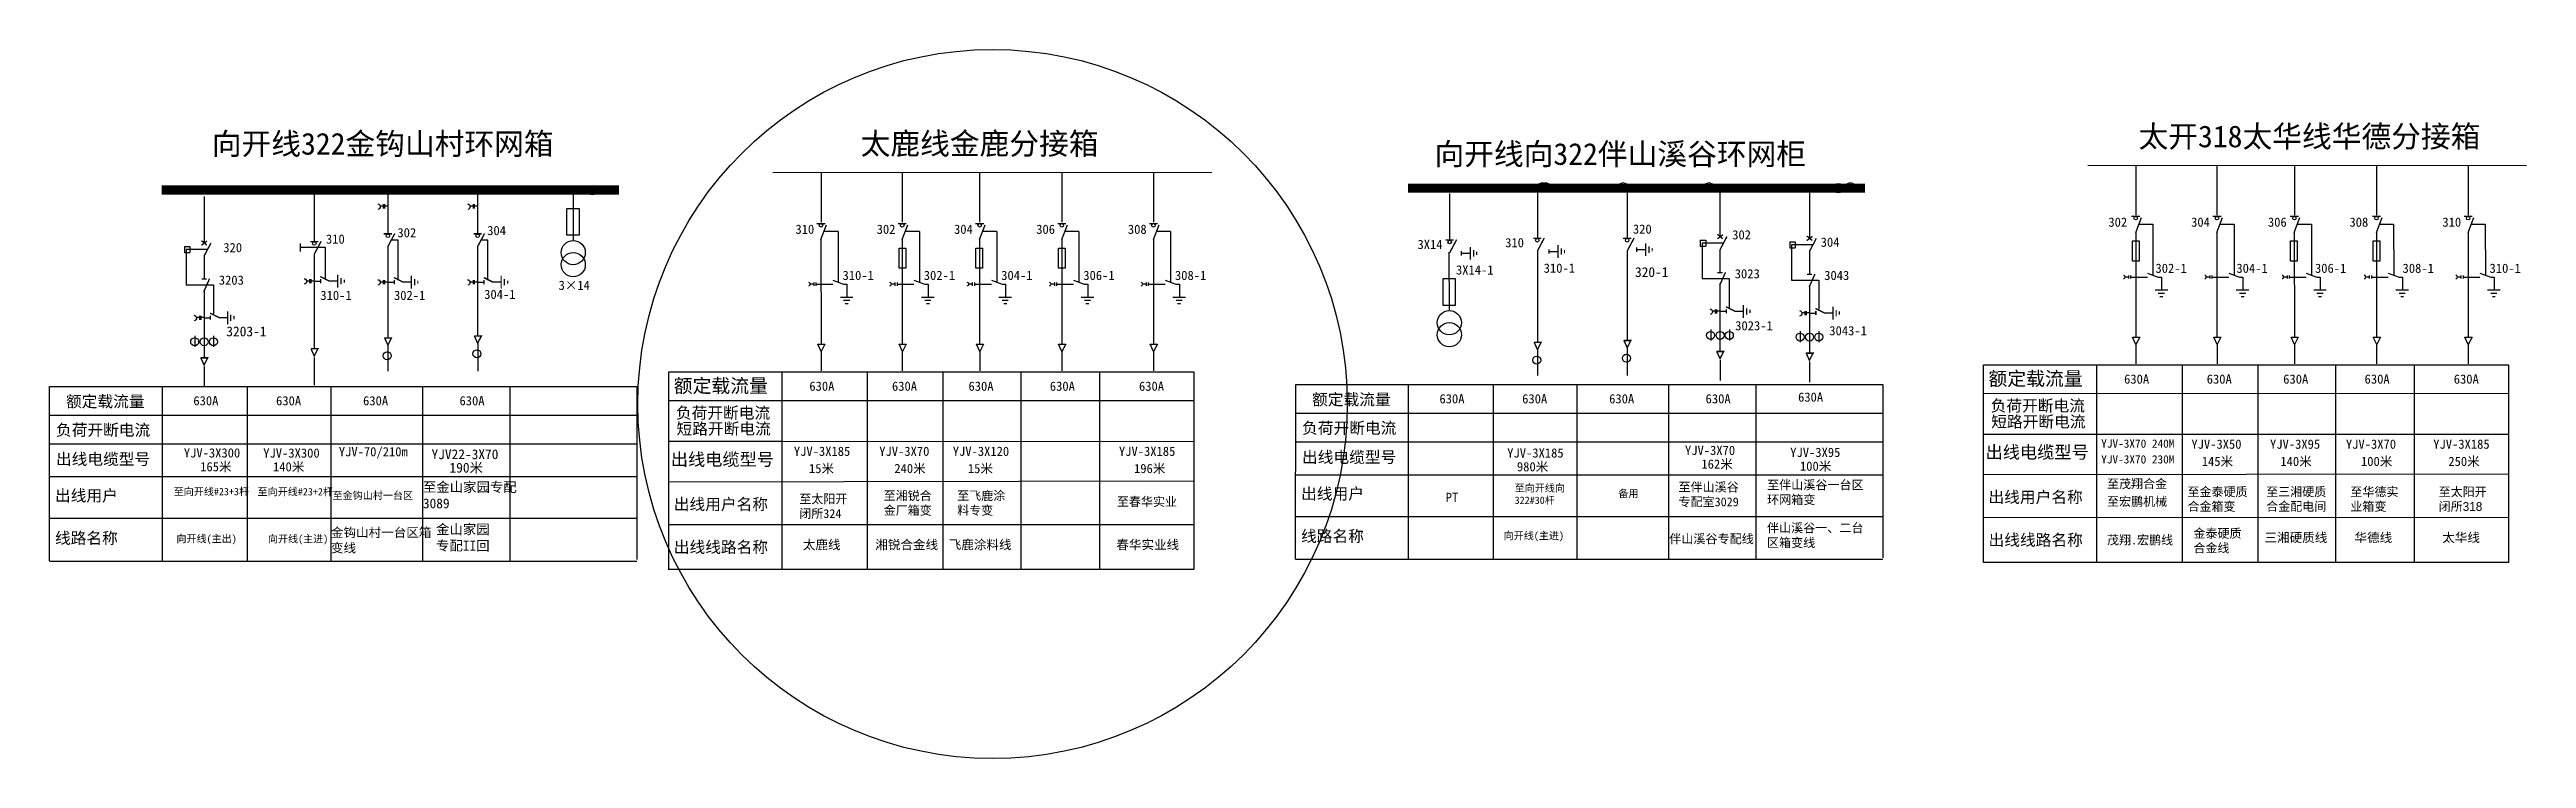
# Model space of a CAD drawing. Extents: x 1304 to 1808, y -269 to -125.
import ezdxf

# ---------------------------------------------------------------- set-up
doc = ezdxf.new("R2010")
doc.units = 0
doc.header["$LTSCALE"] = 0.774411
doc.linetypes.add('ACAD_ISO02W100', pattern=[15, 12, -3])
doc.linetypes.add('CENTER', pattern=[50.8, 31.75, -6.35, 6.35, -6.35])
doc.layers.get('0').update_dxf_attribs({"linetype": 'CONTINUOUS'})
doc.layers.add('2', color=7, linetype='CONTINUOUS')
doc.layers.add('Layer2', color=1, linetype='CONTINUOUS')
doc.styles.add('HZ', font='')
doc.styles.add('hztxt_txtstyle_0.79_0_0', font='', dxfattribs={"height": 0.786403, "bigfont": 'hztxt.shx'})
doc.styles.get("Standard").update_dxf_attribs({"font": '', "height": 2.5})
doc.styles.add('STYLE1', font='txt.shx', dxfattribs={"height": 2.6})
doc.styles.add('字体', font='', dxfattribs={"height": 2.5})
doc.styles.get('HZ').set_extended_font_data('SimSun')
doc.styles.get('hztxt_txtstyle_0.79_0_0').set_extended_font_data('hztxt')
doc.styles.get('Standard').set_extended_font_data('SimSun')
doc.styles.get('字体').set_extended_font_data('KaiTi_GB2312')

# ---------------------------------------------------------------- blocks, each defined once
blk = doc.blocks.new('JD')
for points in [[(-2, 0.2), (-2, -0.2), (2, 0.2), (2, -0.2)], [(1, -1.2), (1, -0.8), (-1, -1.2), (-1, -0.8)], [(-0.5, -1.8), (-0.5, -2.2), (0.5, -1.8), (0.5, -2.2)]]:
    blk.add_trace(points)

msp = doc.modelspace()

# ---------------------------------------------------------------- linework, layer by layer
at = {"linetype": 'Continuous'}
for p, q in [((1451.39, -149.69), (1540.66, -149.77)), ((1718.89, -148.24), (1808.16, -148.32)), ((1461.15, -163.42), (1462.3, -160.39)), ((1477.68, -163.42), (1478.83, -160.39)), ((1493.43, -163.42), (1494.57, -160.39)), ((1510.14, -163.42), (1511.29, -160.39)), ((1528.79, -163.42), (1529.94, -160.39)), ((1728.65, -161.97), (1729.8, -158.94)), ((1729.3, -160.27), (1732.14, -160.27)), ((1732.14, -160.29), (1732.15, -170.63)), ((1745.18, -161.97), (1746.33, -158.94)), ((1745.83, -160.27), (1748.67, -160.27)), ((1748.67, -160.29), (1748.68, -170.63)), ((1760.92, -161.97), (1762.07, -158.94)), ((1761.57, -160.27), (1764.42, -160.27)), ((1764.42, -160.29), (1764.42, -170.63)), ((1777.64, -161.97), (1778.79, -158.94)), ((1778.29, -160.27), (1781.13, -160.27)), ((1781.13, -160.29), (1781.14, -170.63)), ((1796.29, -161.97), (1797.43, -158.94)), ((1796.94, -160.27), (1799.78, -160.27)), ((1799.78, -160.29), (1799.79, -170.63)), ((1461.8, -161.72), (1464.65, -161.72)), ((1464.65, -161.74), (1464.65, -172.08)), ((1478.33, -161.72), (1481.17, -161.72)), ((1481.17, -161.74), (1481.18, -172.08)), ((1494.07, -161.72), (1496.92, -161.72)), ((1496.92, -161.74), (1496.92, -172.08)), ((1510.79, -161.72), (1513.63, -161.72)), ((1513.63, -161.74), (1513.64, -172.08)), ((1529.44, -161.72), (1532.28, -161.72)), ((1532.28, -161.74), (1532.29, -172.08)), ((1731.04, -170.21), (1733.25, -171.04)), ((1733.25, -171.04), (1733.93, -171.04)), ((1747.57, -170.21), (1749.77, -171.04)), ((1749.77, -171.04), (1750.46, -171.04)), ((1763.32, -170.21), (1765.52, -171.04)), ((1765.52, -171.04), (1766.21, -171.04)), ((1780.03, -170.21), (1782.23, -171.04)), ((1782.23, -171.04), (1782.92, -171.04)), ((1798.68, -170.21), (1800.88, -171.04)), ((1800.88, -171.04), (1801.57, -171.04)), ((1463.54, -171.66), (1465.75, -172.49)), ((1465.75, -172.49), (1466.44, -172.49)), ((1480.07, -171.66), (1482.27, -172.49)), ((1482.27, -172.49), (1482.96, -172.49)), ((1495.82, -171.66), (1498.02, -172.49)), ((1498.02, -172.49), (1498.71, -172.49)), ((1512.53, -171.66), (1514.74, -172.49)), ((1514.74, -172.49), (1515.42, -172.49)), ((1531.18, -171.66), (1533.38, -172.49)), ((1533.38, -172.49), (1534.07, -172.49))]:
    msp.add_line(p, q, dxfattribs=at)
for p, q in [((1461.17, -149.88), (1461.17, -159.89)), ((1477.69, -149.88), (1477.69, -159.89)), ((1493.44, -149.88), (1493.44, -159.89)), ((1510.15, -149.88), (1510.15, -159.89)), ((1528.8, -149.88), (1528.8, -159.89)), ((1728.66, -148.43), (1728.66, -158.44)), ((1745.19, -148.43), (1745.19, -158.44)), ((1760.94, -148.43), (1760.94, -158.44)), ((1777.65, -148.43), (1777.65, -158.44)), ((1796.3, -148.43), (1796.3, -158.44)), ((1335.64, -154.64), (1335.64, -164.14)), ((1358.06, -154.27), (1358.06, -163.77)), ((1373.03, -152.79), (1373.03, -162.21)), ((1391.3, -152.79), (1391.3, -162.21)), ((1410.71, -154.29), (1410.71, -163.71)), ((1589.07, -154.05), (1589.07, -163.47)), ((1606.92, -153.69), (1606.92, -163.11)), ((1625.19, -153.69), (1625.19, -163.11)), ((1644.07, -153.35), (1644.07, -162.85)), ((1662.27, -153.69), (1662.27, -163.19)), ((1412, -157.16), (1409.4, -157.16)), ((1409.4, -157.22), (1409.4, -162.47)), ((1412, -162.47), (1412, -157.16)), ((1460.34, -160.1), (1462, -160.1)), ((1476.86, -160.1), (1478.52, -160.1)), ((1492.61, -160.1), (1494.27, -160.1)), ((1509.33, -160.1), (1510.98, -160.1)), ((1527.97, -160.1), (1529.63, -160.1)), ((1727.83, -158.65), (1729.49, -158.65)), ((1744.36, -158.65), (1746.02, -158.65)), ((1760.11, -158.65), (1761.77, -158.65)), ((1776.82, -158.65), (1778.48, -158.65)), ((1795.47, -158.65), (1797.13, -158.65)), ((1331.64, -164.79), (1331.64, -166.04)), ((1331.64, -164.79), (1332.76, -164.79)), ((1331.64, -166.04), (1332.76, -166.04)), ((1332.76, -164.79), (1332.76, -166.04)), ((1373.03, -164.77), (1373.03, -183.33)), ((1391.3, -164.77), (1391.3, -182.89)), ((1409.4, -162.47), (1412, -162.47)), ((1461.15, -163.42), (1461.17, -184.74)), ((1477.68, -163.42), (1477.69, -184.74)), ((1493.43, -163.42), (1493.44, -184.74)), ((1510.14, -163.42), (1510.15, -184.74)), ((1528.79, -163.42), (1528.8, -184.74)), ((1588.92, -165.95), (1588.99, -177.87)), ((1591.49, -166.16), (1593.25, -166.16)), ((1606.92, -165.67), (1606.92, -184.23)), ((1609.33, -165.8), (1611.1, -165.8)), ((1625.19, -165.67), (1625.19, -183.79)), ((1627.16, -165.42), (1628.93, -165.42)), ((1640.07, -163.5), (1640.07, -164.75)), ((1640.07, -163.5), (1641.19, -163.5)), ((1640.07, -164.75), (1641.19, -164.75)), ((1641.19, -163.5), (1641.19, -164.75)), ((1644.07, -165.41), (1644.07, -170.06)), ((1658.27, -163.84), (1658.27, -165.09)), ((1658.27, -163.84), (1659.39, -163.84)), ((1658.27, -165.09), (1659.39, -165.09)), ((1659.39, -163.84), (1659.39, -165.09)), ((1662.27, -165.75), (1662.27, -170.4)), ((1728.65, -161.97), (1728.66, -183.29)), ((1745.18, -161.97), (1745.19, -183.29)), ((1760.92, -161.97), (1760.94, -183.29)), ((1777.64, -161.97), (1777.65, -183.29)), ((1796.29, -161.97), (1796.3, -183.29)), ((1335.64, -166.7), (1335.64, -171.35)), ((1358.06, -166.33), (1358.06, -185.55)), ((1733.93, -171.04), (1733.93, -173.67)), ((1750.46, -171.04), (1750.46, -173.67)), ((1766.21, -171.04), (1766.2, -173.67)), ((1782.92, -171.04), (1782.92, -173.67)), ((1801.57, -171.04), (1801.56, -173.67)), ((1335.64, -173.67), (1335.64, -187.39)), ((1358.06, -171.87), (1359.35, -171.87)), ((1361.05, -171.83), (1362.82, -171.83)), ((1373.03, -172.07), (1374.33, -172.07)), ((1376.03, -172.03), (1377.79, -172.03)), ((1391.3, -172.07), (1392.6, -172.07)), ((1394.3, -172.03), (1396.06, -172.03)), ((1466.44, -172.49), (1466.43, -175.12)), ((1482.96, -172.49), (1482.96, -175.12)), ((1498.71, -172.49), (1498.7, -175.12)), ((1515.42, -172.49), (1515.42, -175.12)), ((1534.07, -172.49), (1534.07, -175.12)), ((1590.26, -171.43), (1587.66, -171.43)), ((1587.66, -171.49), (1587.66, -176.74)), ((1590.26, -176.74), (1590.26, -171.43)), ((1644.07, -172.38), (1644.07, -186.1)), ((1662.27, -172.72), (1662.27, -186.44)), ((1335.64, -179.31), (1336.93, -179.31)), ((1338.63, -179.27), (1340.4, -179.27)), ((1587.66, -176.74), (1590.26, -176.74)), ((1644.07, -178.01), (1645.37, -178.01)), ((1647.06, -177.98), (1648.83, -177.98)), ((1662.27, -178.36), (1663.57, -178.36)), ((1665.26, -178.32), (1667.03, -178.32)), ((1333.77, -182.97), (1333.77, -185.26)), ((1337.58, -182.97), (1337.58, -185.26)), ((1460.49, -184.73), (1461.96, -184.73)), ((1461.19, -186.2), (1460.51, -184.73)), ((1461.96, -184.73), (1461.19, -186.2)), ((1477.02, -184.73), (1478.49, -184.73)), ((1477.72, -186.2), (1477.04, -184.73)), ((1478.49, -184.73), (1477.72, -186.2)), ((1492.76, -184.73), (1494.23, -184.73)), ((1493.46, -186.2), (1492.78, -184.73)), ((1494.23, -184.73), (1493.46, -186.2)), ((1509.48, -184.73), (1510.95, -184.73)), ((1510.18, -186.2), (1509.5, -184.73)), ((1510.95, -184.73), (1510.18, -186.2)), ((1528.13, -184.73), (1529.6, -184.73)), ((1528.83, -186.2), (1528.14, -184.73)), ((1529.6, -184.73), (1528.83, -186.2)), ((1642.2, -181.68), (1642.2, -183.97)), ((1646.01, -181.68), (1646.01, -183.97)), ((1660.4, -182.02), (1660.4, -184.31)), ((1664.21, -182.02), (1664.21, -184.31)), ((1727.99, -183.28), (1729.46, -183.28)), ((1728.69, -184.75), (1728.01, -183.28)), ((1729.46, -183.28), (1728.69, -184.75)), ((1744.52, -183.28), (1745.98, -183.28)), ((1745.22, -184.75), (1744.53, -183.28)), ((1745.98, -183.28), (1745.22, -184.75)), ((1760.26, -183.28), (1761.73, -183.28)), ((1760.96, -184.75), (1760.28, -183.28)), ((1761.73, -183.28), (1760.96, -184.75)), ((1776.98, -183.28), (1778.45, -183.28)), ((1777.68, -184.75), (1776.99, -183.28)), ((1778.45, -183.28), (1777.68, -184.75)), ((1795.63, -183.28), (1797.09, -183.28)), ((1796.32, -184.75), (1795.64, -183.28)), ((1797.09, -183.28), (1796.32, -184.75)), ((1430.19, -230.62), (1430.2, -190.34)), ((1430.2, -190.34), (1537, -190.34)), ((1453.2, -190.53), (1453.2, -230.6)), ((1470.58, -190.53), (1470.58, -230.6)), ((1485.98, -190.53), (1485.98, -230.6)), ((1501.81, -190.53), (1501.81, -230.59)), ((1517.81, -190.34), (1517.81, -230.59)), ((1537, -190.34), (1537, -230.59)), ((1697.69, -229.17), (1697.7, -188.89)), ((1697.7, -188.89), (1804.5, -188.89)), ((1720.69, -189.08), (1720.69, -229.15)), ((1738.08, -189.08), (1738.08, -229.15)), ((1753.47, -189.08), (1753.47, -229.14)), ((1769.3, -189.08), (1769.3, -229.14)), ((1785.31, -188.89), (1785.31, -229.14)), ((1804.5, -188.89), (1804.5, -229.14)), ((1304.2, -228.84), (1304.21, -193.32)), ((1304.21, -193.32), (1423.68, -193.32)), ((1327.09, -193.32), (1327.09, -228.92)), ((1361.43, -193.32), (1361.43, -228.92)), ((1380.05, -193.32), (1380.05, -228.92)), ((1397.86, -193.32), (1397.86, -228.92)), ((1423.68, -193.32), (1423.68, -228.57)), ((1430.22, -196.2), (1537, -196.15)), ((1557.73, -228.45), (1557.74, -192.92)), ((1557.74, -192.92), (1677.21, -192.92)), ((1580.62, -192.92), (1580.62, -228.52)), ((1614.96, -192.92), (1614.96, -228.52)), ((1633.58, -192.92), (1633.58, -228.52)), ((1651.39, -192.92), (1651.39, -228.52)), ((1677.21, -192.92), (1677.21, -228.17)), ((1697.72, -194.75), (1804.5, -194.7)), ((1304.21, -199.16), (1423.58, -199.16)), ((1557.74, -198.76), (1677.11, -198.76)), ((1304.21, -204.97), (1423.58, -204.97)), ((1430.26, -204.45), (1453.29, -204.45)), ((1453.37, -204.45), (1537, -204.49)), ((1557.74, -204.57), (1677.11, -204.57)), ((1697.76, -203), (1720.79, -203)), ((1720.87, -203), (1804.5, -203.04)), ((1804.5, -211.16), (1697.72, -211.31)), ((1537, -212.61), (1430.22, -212.76)), ((1537, -221.47), (1430.19, -221.45)), ((1804.5, -220.02), (1697.69, -220)), ((1537, -230.59), (1430.2, -230.6)), ((1804.5, -229.14), (1697.7, -229.15))]:
    msp.add_line(p, q)
at = {"linetype": 'ACAD_ISO02W100'}
for p, q in [((1336.2, -165.45), (1331.99, -165.45)), ((1331.99, -165.45), (1331.99, -172.6)), ((1644.63, -164.15), (1640.42, -164.15)), ((1640.42, -164.15), (1640.42, -171.31)), ((1662.83, -164.49), (1658.62, -164.49)), ((1658.62, -164.49), (1658.62, -171.65)), ((1640.42, -171.31), (1645.97, -171.31)), ((1645.97, -171.31), (1645.97, -177.21)), ((1331.99, -172.6), (1337.54, -172.6)), ((1337.54, -172.6), (1337.54, -178.5)), ((1658.62, -171.65), (1664.17, -171.65)), ((1664.17, -171.65), (1664.17, -177.55))]:
    msp.add_line(p, q, dxfattribs=at)
at = {"color": 0, "linetype": 'Continuous'}
for p, q in [((1727.18, -171.03), (1726.49, -171.03)), ((1727.18, -170.71), (1727.18, -171.35)), ((1727.62, -170.71), (1727.62, -171.35)), ((1727.64, -171.04), (1731.04, -171.04)), ((1743.7, -171.03), (1743.02, -171.03)), ((1743.71, -170.71), (1743.71, -171.35)), ((1744.15, -170.71), (1744.15, -171.35)), ((1744.17, -171.04), (1747.57, -171.04)), ((1759.45, -171.03), (1758.76, -171.03)), ((1759.45, -170.71), (1759.45, -171.35)), ((1759.9, -170.71), (1759.9, -171.35)), ((1759.92, -171.04), (1763.32, -171.04)), ((1776.17, -171.03), (1775.48, -171.03)), ((1776.17, -170.71), (1776.17, -171.35)), ((1776.61, -170.71), (1776.61, -171.35)), ((1776.63, -171.04), (1780.03, -171.04)), ((1794.81, -171.03), (1794.12, -171.03)), ((1794.82, -170.71), (1794.82, -171.35)), ((1795.26, -170.71), (1795.26, -171.35)), ((1795.28, -171.04), (1798.68, -171.04)), ((1459.68, -172.48), (1458.99, -172.48)), ((1459.68, -172.16), (1459.68, -172.81)), ((1460.12, -172.16), (1460.12, -172.81)), ((1460.15, -172.49), (1463.54, -172.49)), ((1476.21, -172.48), (1475.52, -172.48)), ((1476.21, -172.16), (1476.21, -172.81)), ((1476.65, -172.16), (1476.65, -172.81)), ((1476.67, -172.49), (1480.07, -172.49)), ((1491.95, -172.48), (1491.26, -172.48)), ((1491.95, -172.16), (1491.95, -172.81)), ((1492.4, -172.16), (1492.4, -172.81)), ((1492.42, -172.49), (1495.82, -172.49)), ((1508.67, -172.48), (1507.98, -172.48)), ((1508.67, -172.16), (1508.67, -172.81)), ((1509.11, -172.16), (1509.11, -172.81)), ((1509.14, -172.49), (1512.53, -172.49)), ((1527.32, -172.48), (1526.63, -172.48)), ((1527.32, -172.16), (1527.32, -172.81)), ((1527.76, -172.16), (1527.76, -172.81)), ((1527.78, -172.49), (1531.18, -172.49))]:
    msp.add_line(p, q, dxfattribs=at)
at = {"linetype": 'CENTER'}
for p, q in [((1373.04, -184.94), (1373.04, -190.17)), ((1391.31, -184.5), (1391.31, -190.17)), ((1461.17, -186.11), (1461.17, -190.14)), ((1477.7, -186.11), (1477.7, -190.14)), ((1493.45, -186.11), (1493.45, -190.14)), ((1510.16, -186.11), (1510.16, -190.14)), ((1528.81, -186.11), (1528.81, -190.14)), ((1606.93, -185.84), (1606.93, -191.07)), ((1625.2, -185.4), (1625.2, -191.07)), ((1728.67, -184.66), (1728.67, -188.69)), ((1745.2, -184.66), (1745.2, -188.69)), ((1760.94, -184.66), (1760.94, -188.69)), ((1777.66, -184.66), (1777.66, -188.69)), ((1796.31, -184.66), (1796.31, -188.69)), ((1335.64, -189.24), (1335.64, -193.41)), ((1358.06, -187.4), (1358.06, -193.05)), ((1644.08, -187.94), (1644.08, -192.12)), ((1662.27, -188.29), (1662.27, -192.46))]:
    msp.add_line(p, q, dxfattribs=at)
at = {"color": 0}
for p, q in [((1344.39, -193.32), (1344.39, -228.92)), ((1597.92, -192.92), (1597.92, -228.52)), ((1557.73, -211.27), (1677.11, -211.27)), ((1304.2, -211.66), (1423.58, -211.66)), ((1423.68, -220.21), (1304.2, -220.21)), ((1677.21, -219.82), (1557.73, -219.82)), ((1423.68, -228.92), (1304.2, -228.92)), ((1677.21, -228.52), (1557.73, -228.52))]:
    msp.add_line(p, q, dxfattribs=at)
for points, const_width in [([(1327.04, -153.33), (1420.06, -153.33)], 1.88), ([(1580.57, -152.93), (1673.59, -152.93)], 1.88), ([(1335.1, -164.56), (1336.24, -163.7)], 0.281), ([(1335.11, -163.62), (1336.21, -164.54)], 0.281), ([(1335.64, -166.77), (1337.04, -164.11)], 0.281), ([(1357.23, -163.81), (1358.89, -163.81)], 0.281), ([(1358.06, -166.4), (1359.46, -163.74)], 0.281), ([(1372.2, -162.24), (1373.86, -162.24)], 0.281), ([(1373.03, -164.84), (1374.44, -162.17)], 0.281), ([(1390.48, -162.24), (1392.13, -162.24)], 0.281), ([(1391.3, -164.84), (1392.71, -162.17)], 0.281), ([(1588.25, -163.5), (1589.9, -163.5)], 0.281), ([(1589.07, -166.1), (1590.48, -163.43)], 0.281), ([(1606.09, -163.14), (1607.75, -163.14)], 0.281), ([(1606.92, -165.74), (1608.33, -163.07)], 0.281), ([(1624.36, -163.14), (1626.02, -163.14)], 0.281), ([(1625.19, -165.74), (1626.6, -163.07)], 0.281), ([(1643.53, -163.27), (1644.68, -162.41)], 0.281), ([(1643.54, -162.33), (1644.65, -163.25)], 0.281), ([(1644.07, -165.48), (1645.47, -162.81)], 0.281), ([(1661.73, -163.61), (1662.88, -162.75)], 0.281), ([(1661.74, -162.67), (1662.84, -163.59)], 0.281), ([(1662.27, -165.82), (1663.67, -163.15)], 0.281), ([(1335.13, -171.42), (1336.17, -171.42)], 0.281), ([(1335.58, -174.02), (1336.76, -171.36)], 0.281), ([(1359.28, -170.93), (1361.16, -171.87)], 0.281), ([(1359.35, -171.43), (1359.35, -172.3)], 0.281), ([(1374.26, -171.13), (1376.13, -172.07)], 0.281), ([(1392.53, -171.13), (1394.41, -172.07)], 0.281), ([(1643.56, -170.13), (1644.61, -170.13)], 0.281), ([(1644.01, -172.72), (1645.19, -170.07)], 0.281), ([(1661.76, -170.47), (1662.8, -170.47)], 0.281), ([(1662.21, -173.06), (1663.39, -170.41)], 0.281), ([(1374.33, -171.64), (1374.33, -172.5)], 0.281), ([(1392.6, -171.64), (1392.6, -172.5)], 0.281), ([(1336.86, -178.37), (1338.74, -179.31)], 0.281), ([(1336.93, -178.87), (1336.93, -179.74)], 0.281), ([(1645.29, -177.08), (1647.17, -178.01)], 0.281), ([(1645.37, -177.58), (1645.37, -178.45)], 0.281), ([(1663.49, -177.42), (1665.37, -178.36)], 0.281), ([(1663.57, -177.92), (1663.57, -178.79)], 0.281), ([(1357.37, -185.64), (1358.8, -185.64), (1358.06, -187.09), (1357.38, -185.61)], 0.281), ([(1372.34, -183.44), (1373.77, -183.44), (1373.04, -184.89), (1372.36, -183.41)], 0.281), ([(1390.61, -183.05), (1392.05, -183.05), (1391.31, -184.5), (1390.63, -183.03)], 0.281), ([(1606.23, -184.34), (1607.66, -184.34), (1606.93, -185.79), (1606.25, -184.31)], 0.281), ([(1624.5, -183.95), (1625.93, -183.95), (1625.2, -185.4), (1624.52, -183.93)], 0.281), ([(1643.38, -186.19), (1644.81, -186.19), (1644.08, -187.64), (1643.39, -186.16)], 0.281), ([(1661.58, -186.53), (1663.01, -186.53), (1662.27, -187.98), (1661.59, -186.5)], 0.281), ([(1334.95, -187.48), (1336.38, -187.48), (1335.64, -188.93), (1334.96, -187.45)], 0.281)]:
    msp.add_lwpolyline(points, dxfattribs=dict(const_width=const_width))
for points in [[(1370.99, -156.13, -0.877934), (1371.01, -157.27)], [(1389.26, -156.13, -0.877934), (1389.28, -157.27)], [(1356.01, -171.37, -0.877934), (1356.04, -172.51)], [(1370.99, -171.57, -0.877934), (1371.01, -172.71)], [(1389.26, -171.57, -0.877934), (1389.28, -172.71)], [(1333.59, -178.81, -0.877934), (1333.62, -179.95)], [(1642.03, -177.52, -0.877934), (1642.05, -178.66)], [(1660.22, -177.86, -0.877934), (1660.25, -179)]]:
    msp.add_lwpolyline(points, format="xyb")
for points in [[(1372.09, -156.22), (1372.09, -157.07)], [(1372.35, -156.22), (1372.35, -157.07)], [(1390.36, -156.22), (1390.36, -157.07)], [(1390.62, -156.22), (1390.62, -157.07)], [(1372.09, -156.61), (1371.5, -156.61)], [(1373.03, -156.61), (1372.35, -156.61)], [(1390.36, -156.61), (1389.77, -156.61)], [(1391.3, -156.61), (1390.62, -156.61)], [(1355.22, -164.23), (1355.22, -165.8)], [(1591.44, -165.76), (1591.44, -166.62)], [(1609.28, -165.4), (1609.28, -166.26)], [(1627.11, -165.02), (1627.11, -165.87)], [(1357.11, -171.85), (1356.52, -171.85)], [(1357.11, -171.46), (1357.11, -172.31)], [(1357.37, -171.46), (1357.37, -172.31)], [(1358.05, -171.85), (1357.37, -171.85)], [(1372.09, -172.05), (1371.5, -172.05)], [(1372.09, -171.66), (1372.09, -172.51)], [(1372.35, -171.66), (1372.35, -172.51)], [(1373.03, -172.05), (1372.35, -172.05)], [(1390.36, -172.05), (1389.77, -172.05)], [(1390.36, -171.66), (1390.36, -172.51)], [(1390.62, -171.66), (1390.62, -172.51)], [(1391.3, -172.05), (1390.62, -172.05)], [(1334.69, -179.29), (1334.1, -179.29)], [(1334.69, -178.9), (1334.69, -179.75)], [(1334.95, -178.9), (1334.95, -179.75)], [(1335.63, -179.29), (1334.95, -179.29)], [(1643.12, -178), (1642.53, -178)], [(1643.12, -177.61), (1643.12, -178.46)], [(1643.39, -177.61), (1643.39, -178.46)], [(1644.07, -178), (1643.39, -178)], [(1661.32, -178.34), (1660.73, -178.34)], [(1661.32, -177.95), (1661.32, -178.8)], [(1661.58, -177.95), (1661.58, -178.8)], [(1662.26, -178.34), (1661.58, -178.34)]]:
    msp.add_lwpolyline(points)
at = {"linetype": 'ACAD_ISO02W100'}
for points in [[(1360.36, -171.43), (1360.36, -165.02), (1355.22, -165.02)], [(1375.12, -171.65), (1375.12, -163.54), (1373.72, -163.54)], [(1393.39, -171.65), (1393.39, -163.54), (1391.99, -163.54)]]:
    msp.add_lwpolyline(points, dxfattribs=at)
at = {"color": 0, "linetype": 'Continuous'}
for points in [[(1477.04, -165.13), (1478.4, -165.13), (1478.4, -169.24), (1477.04, -169.24)], [(1492.67, -165.13), (1494.03, -165.13), (1494.03, -169.24), (1492.67, -169.24)], [(1509.5, -165.13), (1510.85, -165.13), (1510.85, -169.24), (1509.5, -169.24)], [(1728, -163.68), (1729.35, -163.68), (1729.35, -167.79), (1728, -167.79)], [(1760.17, -163.68), (1761.52, -163.68), (1761.52, -167.79), (1760.17, -167.79)], [(1777, -163.68), (1778.35, -163.68), (1778.35, -167.79), (1777, -167.79)]]:
    msp.add_lwpolyline(points, close=True, dxfattribs=at)
at = {"color": 1, "linetype": 'Continuous'}
msp.add_circle((1496.07, -196.88), 72.17, dxfattribs=at)
for centre, radius in [((1414.6, -153.35), 0.933), ((1607.94, -152.75), 0.933), ((1608.59, -152.75), 0.933), ((1624.37, -152.75), 0.933), ((1641.81, -152.75), 0.933), ((1668.13, -152.95), 0.933), ((1670.61, -152.75), 0.933), ((1461.17, -160.49), 0.36), ((1477.69, -160.49), 0.36), ((1493.44, -160.49), 0.36), ((1510.15, -160.49), 0.36), ((1528.8, -160.49), 0.36), ((1728.66, -159.04), 0.36), ((1745.19, -159.04), 0.36), ((1760.94, -159.04), 0.36), ((1777.65, -159.04), 0.36), ((1796.3, -159.04), 0.36), ((1358.06, -164.21), 0.36), ((1373.03, -162.64), 0.36), ((1391.3, -162.64), 0.36), ((1589.07, -163.9), 0.36), ((1606.92, -163.54), 0.36), ((1625.19, -163.54), 0.36), ((1333.73, -184.22), 0.812), ((1335.66, -184.22), 0.812), ((1337.54, -184.22), 0.812), ((1372.9, -187.05), 0.812), ((1391.15, -186.66), 0.812), ((1642.16, -182.92), 0.812), ((1644.09, -182.92), 0.812), ((1645.97, -182.92), 0.812), ((1660.36, -183.26), 0.812), ((1662.29, -183.26), 0.812), ((1664.17, -183.26), 0.812), ((1606.79, -187.95), 0.812), ((1625.04, -187.56), 0.812)]:
    msp.add_circle(centre, radius)
at = {"color": 0, "linetype": 'Continuous'}
for centre in [(1726.16, -171.03), (1742.69, -171.03), (1758.43, -171.03), (1775.15, -171.03), (1793.8, -171.03), (1458.66, -172.48), (1475.19, -172.48), (1490.94, -172.48), (1507.65, -172.48), (1526.3, -172.48)]:
    msp.add_arc(centre, 0.325, 268.8681, 90.9872, dxfattribs=at)
for points in [[(1465.07, -175.01), (1465.07, -175.27), (1467.69, -175.01), (1467.69, -175.27)], [(1467.04, -175.93), (1467.04, -175.67), (1465.72, -175.93), (1465.72, -175.67)], [(1466.05, -176.32), (1466.05, -176.59), (1466.71, -176.32), (1466.71, -176.59)], [(1481.59, -175.01), (1481.59, -175.27), (1484.22, -175.01), (1484.22, -175.27)], [(1483.56, -175.93), (1483.56, -175.67), (1482.25, -175.93), (1482.25, -175.67)], [(1482.58, -176.32), (1482.58, -176.59), (1483.24, -176.32), (1483.24, -176.59)], [(1497.34, -175.01), (1497.34, -175.27), (1499.96, -175.01), (1499.96, -175.27)], [(1499.31, -175.93), (1499.31, -175.67), (1498, -175.93), (1498, -175.67)], [(1498.32, -176.32), (1498.32, -176.59), (1498.98, -176.32), (1498.98, -176.59)], [(1514.06, -175.01), (1514.06, -175.27), (1516.68, -175.01), (1516.68, -175.27)], [(1516.02, -175.93), (1516.02, -175.67), (1514.71, -175.93), (1514.71, -175.67)], [(1515.04, -176.32), (1515.04, -176.59), (1515.7, -176.32), (1515.7, -176.59)], [(1532.7, -175.01), (1532.7, -175.27), (1535.33, -175.01), (1535.33, -175.27)], [(1534.67, -175.93), (1534.67, -175.67), (1533.36, -175.93), (1533.36, -175.67)], [(1533.69, -176.32), (1533.69, -176.59), (1534.34, -176.32), (1534.34, -176.59)], [(1732.56, -173.56), (1732.56, -173.82), (1735.19, -173.56), (1735.19, -173.82)], [(1734.53, -174.48), (1734.53, -174.22), (1733.22, -174.48), (1733.22, -174.22)], [(1733.55, -174.87), (1733.55, -175.14), (1734.21, -174.87), (1734.21, -175.14)], [(1749.09, -173.56), (1749.09, -173.82), (1751.72, -173.56), (1751.72, -173.82)], [(1751.06, -174.48), (1751.06, -174.22), (1749.75, -174.48), (1749.75, -174.22)], [(1750.08, -174.87), (1750.08, -175.14), (1750.73, -174.87), (1750.73, -175.14)], [(1764.84, -173.56), (1764.84, -173.82), (1767.46, -173.56), (1767.46, -173.82)], [(1766.81, -174.48), (1766.81, -174.22), (1765.49, -174.48), (1765.49, -174.22)], [(1765.82, -174.87), (1765.82, -175.14), (1766.48, -174.87), (1766.48, -175.14)], [(1781.55, -173.56), (1781.55, -173.82), (1784.18, -173.56), (1784.18, -173.82)], [(1783.52, -174.48), (1783.52, -174.22), (1782.21, -174.48), (1782.21, -174.22)], [(1782.54, -174.87), (1782.54, -175.14), (1783.19, -174.87), (1783.19, -175.14)], [(1800.2, -173.56), (1800.2, -173.82), (1802.83, -173.56), (1802.83, -173.82)], [(1802.17, -174.48), (1802.17, -174.22), (1800.86, -174.48), (1800.86, -174.22)], [(1801.19, -174.87), (1801.19, -175.14), (1801.84, -174.87), (1801.84, -175.14)]]:
    msp.add_trace(points)
at = {"layer": '2', "color": 3}
for centre in [(1410.75, -166.06), (1410.75, -168.51), (1589.01, -180.33), (1589.01, -182.78)]:
    msp.add_circle(centre, 2.46, dxfattribs=at)

# ---------------------------------------------------------------- block references
at = {"xscale": 0.65625, "yscale": 0.65625, "zscale": 0.65625, "rotation": 90}
for p in [(1593.28, -166.21), (1611.12, -165.85), (1628.96, -165.47), (1362.84, -171.88), (1377.82, -172.08), (1396.09, -172.08), (1340.42, -179.32), (1648.85, -178.03), (1667.05, -178.37)]:
    msp.add_blockref('JD', p, dxfattribs=at)

# ---------------------------------------------------------------- texts
for s, height, p in [('302', 1.875, (1374.98, -162.94)), ('304', 1.875, (1393.24, -162.5)), ('310', 1.875, (1455.96, -162.24)), ('302', 1.875, (1472.49, -162.24)), ('304', 1.875, (1488.23, -162.24)), ('306', 1.875, (1504.95, -162.24)), ('308', 1.875, (1523.6, -162.24)), ('320', 1.875, (1626.35, -162.21)), ('302', 1.875, (1723.09, -160.79)), ('304', 1.875, (1739.92, -160.79)), ('306', 1.875, (1755.55, -160.79)), ('308', 1.875, (1772.14, -160.79)), ('310', 1.875, (1791.05, -160.79)), ('320', 1.875, (1339.55, -165.97)), ('310', 1.875, (1360.44, -164.24)), ('3X14', 1.875, (1582.52, -165.33)), ('310', 1.875, (1600.36, -164.97)), ('302', 1.875, (1646.55, -163.37)), ('304', 1.875, (1664.56, -164.87)), ('3203', 1.875, (1338.64, -172.59)), ('310-1', 1.875, (1465.54, -171.63)), ('302-1', 1.875, (1482.07, -171.63)), ('304-1', 1.875, (1497.82, -171.63)), ('306-1', 1.875, (1514.53, -171.63)), ('308-1', 1.875, (1533.18, -171.63)), ('3X14-1', 1.875, (1590.35, -170.52)), ('310-1', 1.875, (1608.2, -170.16)), ('320-1', 2, (1626.78, -171.03)), ('3023', 1.875, (1647.07, -171.3)), ('3043', 1.875, (1665.27, -171.64)), ('302-1', 1.875, (1732.67, -170.18)), ('304-1', 1.875, (1749.14, -170.18)), ('306-1', 1.875, (1765.13, -170.18)), ('308-1', 1.875, (1782.94, -170.18)), ('310-1', 1.875, (1800.64, -170.18)), ('310-1', 1.875, (1359.3, -175.69)), ('302-1', 1.875, (1374.28, -175.69)), ('304-1', 1.875, (1392.63, -175.49)), ('3×14', 1.875, (1407.77, -173.64)), ('3203-1', 2, (1340.17, -183.1)), ('3023-1', 1.875, (1647.16, -181.88)), ('3043-1', 1.875, (1666.31, -182.89)), ('630A', 1.875, (1726.29, -192.74)), ('630A', 1.875, (1743.1, -192.74)), ('630A', 1.875, (1758.66, -192.74)), ('630A', 1.875, (1775.22, -192.74)), ('630A', 1.875, (1793.36, -192.74)), ('630A', 1.875, (1333.46, -197.15)), ('630A', 1.875, (1350.29, -197.15)), ('630A', 1.875, (1367.99, -197.15)), ('630A', 1.875, (1387.61, -197.15)), ('630A', 1.875, (1458.79, -194.19)), ('630A', 1.875, (1475.6, -194.19)), ('630A', 1.875, (1491.17, -194.19)), ('630A', 1.875, (1507.72, -194.19)), ('630A', 1.875, (1525.86, -194.19)), ('630A', 1.875, (1586.99, -196.75)), ('630A', 1.875, (1603.82, -196.75)), ('630A', 1.875, (1621.52, -196.75)), ('630A', 1.875, (1641.14, -196.75)), ('630A', 1.875, (1659.96, -196.41)), ('YJV-3X300', 1.875, (1331.52, -207.77)), ('YJV-3X300', 1.875, (1347.68, -207.8)), ('YJV22-3X70', 2, (1381.92, -208.11)), ('YJV-3X185', 1.875, (1455.64, -207.44)), ('YJV-3X70', 1.875, (1473.01, -207.44)), ('YJV-3X120', 1.875, (1487.97, -207.44)), ('YJV-3X185', 1.875, (1521.78, -207.44)), ('YJV-3X185', 1.875, (1600.78, -207.78)), ('YJV-3X70', 1.875, (1636.95, -207.25)), ('YJV-3X95', 1.875, (1658.36, -207.66)), ('YJV-3X70 240M', 1.685, (1721.63, -205.78)), ('YJV-3X50', 1.875, (1739.98, -205.99)), ('YJV-3X95', 1.875, (1755.98, -205.99)), ('YJV-3X70', 1.875, (1771.42, -205.99)), ('YJV-3X185', 1.875, (1789.19, -205.99)), ('165米', 1.875, (1334.85, -210.58)), ('140米', 1.875, (1349.66, -210.6)), ('190米', 2, (1385.58, -210.84)), ('15米', 1.875, (1458.71, -210.95)), ('240米', 1.875, (1476.08, -210.95)), ('15米', 1.875, (1491.04, -210.95)), ('196米', 1.875, (1524.85, -210.95)), ('980米', 1.875, (1602.75, -210.58)), ('162米', 1.875, (1640.29, -210.05)), ('100米', 1.875, (1660.34, -210.47)), ('YJV-3X70 230M', 1.685, (1721.63, -208.99)), ('145米', 1.875, (1742.09, -209.5)), ('140米', 1.875, (1758.09, -209.5)), ('100米', 1.875, (1774.49, -209.5)), ('250米', 1.875, (1792.26, -209.5)), ('湘锐合金线', 1.875, (1472.2, -226.45)), ('飞鹿涂料线', 1.875, (1487.15, -226.45)), ('春华实业线', 1.875, (1521.25, -226.45)), ('三湘硬质线', 1.875, (1754.85, -225)), ('华德线', 1.875, (1773.17, -225)), ('太华线', 1.875, (1791.02, -225))]:
    msp.add_text(s, height=height).set_placement(p)
at = {"style": 'HZ'}
for s, height, p in [('额定载流量', 2.812, (1431.2, -194.57)), ('额定载流量', 2.812, (1698.69, -193.12)), ('额定载流量', 2.344, (1307.55, -197.53)), ('额定载流量', 2.344, (1561.08, -197.13)), ('负荷开断电流', 2.344, (1699.14, -198.4)), ('负荷开断电流', 2.344, (1305.51, -203.33)), ('负荷开断电流', 2.344, (1431.64, -199.85)), ('短路开断电流', 2.344, (1431.76, -203.09)), ('负荷开断电流', 2.344, (1559.04, -202.93)), ('短路开断电流', 2.344, (1699.26, -201.64)), ('出线电缆型号', 2.344, (1305.5, -209.26)), ('出线电缆型号', 2.564, (1430.61, -209.43)), ('出线电缆型号', 2.344, (1559.03, -208.86)), ('出线电缆型号', 2.564, (1698.11, -207.97)), ('出线用户', 2.344, (1305.31, -216.69)), ('出线用户名称', 2.344, (1431.2, -218.45)), ('出线用户', 2.344, (1558.84, -216.3)), ('出线用户名称', 2.344, (1698.69, -217)), ('线路名称', 2.344, (1305.3, -225.34)), ('出线线路名称', 2.344, (1431.21, -227.18)), ('线路名称', 2.344, (1558.83, -224.95)), ('出线线路名称', 2.344, (1698.71, -225.73))]:
    msp.add_text(s, height=height, dxfattribs=at).set_placement(p)
at = {"color": 0}
msp.add_text('YJV-70/210m', height=1.875, dxfattribs=at).set_placement((1363.06, -207.53))
at = {"color": 1}
msp.add_text('太鹿线', height=1.875, dxfattribs=at).set_placement((1457.47, -226.45))
at = {"color": 1, "linetype": 'Continuous', "attachment_point": 1, "style": 'STYLE1'}
for s, insert, char_height, width in [('{\\fSimSun|b0|i0|c134|p2;太鹿线金鹿分接箱}', (1469.22, -141.65), 4.4361, 65.3817), ('{\\fSimSun|b0|i0|c134|p2;\\C7;太开318太华线华德分接箱}', (1729.22, -140.18), 4.4361, 80.7302), ('{\\fKaiTi_GB2312|b0|i0|c134|p49;\\C7;至太阳开闭所324}', (1456.75, -215.31), 1.7911, 10.5421), ('{\\fKaiTi_GB2312|b0|i0|c134|p49;\\C7;至湘锐合金厂箱变}', (1473.92, -214.66), 1.7911, 10.5421), ('{\\f\uffbfﾬￌﾣﾤ_GB2312|b0|i0|c134|p49;\\C7;至飞鹿涂料专变}', (1488.87, -214.66), 1.7911, 10.5421), ('{\\f\uffbfﾬￌﾣﾤ_GB2312|b0|i0|c134|p49;\\C7;至春华实业}', (1521.37, -215.88), 1.7911, 16.6439), ('{\\fKaiTi_GB2312|b0|i0|c134|p49;\\C7;至茂翔合金}', (1722.83, -212.23), 1.7911, 14.0561), ('{\\fKaiTi_GB2312|b0|i0|c134|p49;\\C7;至宏鹏机械}', (1722.83, -215.84), 1.7911, 14.0561), ('{\\fKaiTi_GB2312|b0|i0|c134|p49;\\C7;至金泰硬质合金箱变}', (1739.19, -213.86), 1.7911, 14.0561), ('{\\f\uffbfﾬￌﾣﾤ_GB2312|b0|i0|c134|p49;\\C7;至三湘硬质合金配电间}', (1755.2, -213.86), 1.7911, 14.0561), ('{\\f\uffbfﾬￌﾣﾤ_GB2312|b0|i0|c134|p49;\\C7;至华德实业箱变}', (1772.34, -213.86), 1.7911, 10.5421), ('{\\f\uffbfﾬￌﾣﾤ_GB2312|b0|i0|c134|p49;\\C7;至太阳开闭所318}', (1790.29, -213.86), 1.7911, 10.5421), ('{\\fKaiTi_GB2312|b0|i0|c134|p49;\\C7;茂翔.宏鹏线}', (1722.83, -223.68), 1.7911, 14.0561), ('{\\fKaiTi_GB2312|b0|i0|c134|p49;\\C7;金泰硬质合金线}', (1740.4, -222.33), 1.7911, 11.0737)]:
    msp.add_mtext(s, dxfattribs=dict(at, insert=insert, char_height=char_height, width=width))
at = {"color": 0, "width": 20.8045, "attachment_point": 1}
for s, insert, char_height in [('至金钩山村一台区', (1361.79, -214.75), 1.5), ('PT', (1588.27, -214.96), 1.875), ('{\\fFangSong_GB2312|b0|i0|c134|p49;金钩山村一台区箱变线}', (1361.45, -222.1), 1.875)]:
    msp.add_mtext(s, dxfattribs=dict(at, insert=insert, char_height=char_height))
at = {"layer": '2', "color": 7, "char_height": 4.4361, "width": 83.0504, "attachment_point": 1, "style": '字体'}
for s, insert in [('{\\fSimSun|b0|i0|c134|p2;向开线}322{\\fSimSun|b0|i0|c134|p2;金钩山村环网箱}', (1337.21, -141.68)), ('{\\fSimSun|b0|i0|c134|p2;向开线向}322{\\fSimSun|b0|i0|c134|p2;伴山溪谷环网柜}', (1585.97, -143.76))]:
    msp.add_mtext(s, dxfattribs=dict(at, insert=insert))
at = {"layer": '2', "color": 3, "char_height": 1.3641, "attachment_point": 1, "style": 'HZ'}
for s, insert, width in [('{\\H1.1x;\\C256;至向开线\\fFangSong_GB2312|b0|i0|c134|p49;#23+3\\fSimSun|b0|i0|c134|p2;杆}', (1329.46, -213.96), 15.5868), ('{\\fFangSong_GB2312|b0|i0|c134|p49;\\H1.1x;\\C256;至向开线#23+2杆}', (1346.53, -213.99), 16.1408), ('{\\H1.1x;\\C256;至向开线向322#30杆}', (1602.29, -213.23), 13.9861), ('{\\H1.1x;\\C256;备用}', (1623.4, -214.36), 16.1408), ('{\\H1.1x;\\C256;向开线(主出)}', (1330.02, -223.55), 13.9861), ('{\\H1.1x;\\C256;向开线(主进)}', (1348.63, -223.58), 13.9861), ('{\\H1.1x;\\C256;向开线(主进)}', (1600.06, -222.94), 13.9861)]:
    msp.add_mtext(s, dxfattribs=dict(at, insert=insert, width=width))
at = {"layer": 'Layer2', "color": 0, "linetype": 'Continuous', "attachment_point": 1}
for s, insert, char_height, width, style in [('{\\fSimSun|b0|i0|c134|p2;至金山家园专配3089}', (1380.16, -212.78), 2, 22.1267, 'hztxt_txtstyle_0.79_0_0'), ('{\\fSimSun|b0|i0|c134|p2;至伴山溪谷专配室3029}', (1635.62, -212.9), 1.8, 14.0142, '字体'), ('{\\fSimSun|b0|i0|c134|p2;至伴山溪谷一台区环网箱变}', (1653.66, -212.46), 1.8, 21.7408, '字体'), ('{\\fSimSun|b0|i0|c134|p2;金山家园专配II回}', (1382.83, -221.38), 2, 12.9511, 'hztxt_txtstyle_0.79_0_0'), ('{\\fSimSun|b0|i0|c134|p2;伴山溪谷一、二台区箱变线}', (1653.63, -221.22), 1.8, 21.7408, '字体'), ('{\\fSimSun|b0|i0|c134|p2;伴山溪谷专配线}', (1633.75, -223.44), 1.8, 19.8462, '字体')]:
    msp.add_mtext(s, dxfattribs=dict(at, insert=insert, char_height=char_height, width=width, style=style))

doc.saveas('drawing.dxf')
